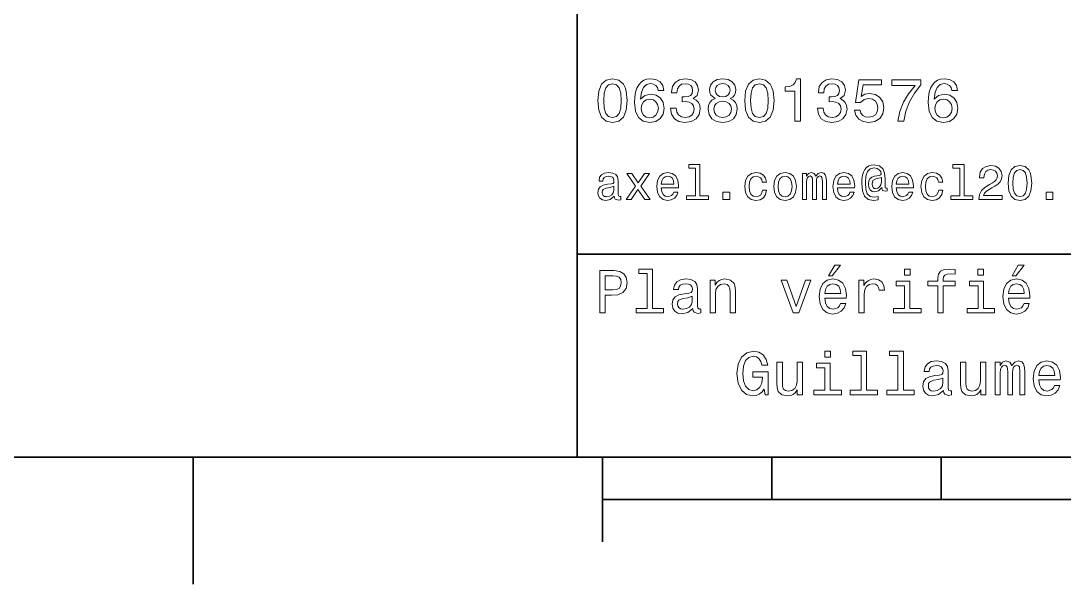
# Model space of a CAD drawing. Extents: x 0 to 297, y 0 to 210.
# Drawn here: x 64.1 to 125.8, y 2.5 to 35.8 of the extents above; entities that cross this region are included whole.
import ezdxf

# ---------------------------------------------------------------- set-up
doc = ezdxf.new("R2010")
doc.units = 0

msp = doc.modelspace()

# ---------------------------------------------------------------- linework, layer by layer
at = {"color": 7, "lineweight": 35}
for p, q in [((97, 10), (97, 70)), ((97, 22), (162, 22)), ((10, 10), (287, 10)), ((97, 10), (287, 10)), ((98.5, 7.5), (198.5, 7.5))]:
    msp.add_line(p, q, dxfattribs=at)
at = {"color": 7, "lineweight": 35, "ltscale": 0.1875}
msp.add_line((74.300003, 10), (74.300003, 2.5), dxfattribs=at)
at = {"color": 7, "lineweight": 35, "ltscale": 0.125}
msp.add_line((98.5, 10), (98.5, 5), dxfattribs=at)
at = {"color": 7, "lineweight": 35, "ltscale": 0.0625}
for p, q in [((108.5, 10), (108.5, 7.5)), ((118.5, 10), (118.5, 7.5))]:
    msp.add_line(p, q, dxfattribs=at)
at = {"color": 7, "lineweight": 13}
for points in [[(98.216141, 31.071325), (98.270172, 30.505762), (98.439484, 30.102304), (98.709656, 29.857347), (99.084297, 29.778097), (99.45533, 29.857347), (99.725502, 30.102304), (99.891212, 30.505762), (99.948845, 31.071325), (99.891212, 31.633286), (99.822769, 31.856628), (99.725502, 32.040344), (99.45533, 32.285301), (99.084297, 32.368156), (98.709656, 32.285301), (98.439484, 32.036743), (98.270172, 31.633286)], [(98.561958, 31.071325), (98.590775, 31.507204), (98.680832, 31.820604), (98.842941, 32.004322), (99.084297, 32.069164), (99.322044, 32.004322), (99.484146, 31.820604), (99.574211, 31.507204), (99.603027, 31.071325), (99.574211, 30.631844), (99.484146, 30.318443), (99.322044, 30.134726), (99.084297, 30.073486), (98.842941, 30.134726), (98.680832, 30.318443), (98.590775, 30.631844)], [(102.117432, 31.676512), (102.048988, 31.9683), (101.890488, 32.184437), (101.645531, 32.321323), (101.328529, 32.368156), (101.115997, 32.342937), (100.932274, 32.274494), (100.770172, 32.162823), (100.633286, 32.004322), (100.525215, 31.806194), (100.445969, 31.56484), (100.395531, 31.280258), (100.381126, 30.959654), (100.438759, 30.448126), (100.615273, 30.077089), (100.899857, 29.853746), (101.288902, 29.778097), (101.638329, 29.842939), (101.9049, 30.012247), (102.077812, 30.278818), (102.139046, 30.617435), (102.077812, 30.959654), (101.912102, 31.222622), (101.656342, 31.388329), (101.33934, 31.445965), (100.997116, 31.373919), (100.741356, 31.168587), (100.795387, 31.56484), (100.91066, 31.849422), (101.087173, 32.01873), (101.33213, 32.076366), (101.512245, 32.04755), (101.649132, 31.971901), (101.739197, 31.845821), (101.786026, 31.676512)], [(102.513687, 30.635447), (102.513687, 30.610229), (102.571327, 30.264408), (102.740631, 30.005043), (103.007202, 29.839336), (103.360229, 29.778097), (103.734871, 29.839336), (104.015854, 29.997837), (104.195969, 30.25), (104.260803, 30.574207), (104.231987, 30.786743), (104.15274, 30.959654), (104.023056, 31.092939), (103.850143, 31.190201), (104.084297, 31.384726), (104.167145, 31.694523), (104.113113, 31.975504), (103.958214, 32.188038), (103.706055, 32.321323), (103.360229, 32.368156), (103.036026, 32.310516), (102.78746, 32.152016), (102.625359, 31.899855), (102.571327, 31.56484), (102.571327, 31.539625), (102.89193, 31.539625), (102.920746, 31.770172), (103.014412, 31.935879), (103.165703, 32.036743), (103.378242, 32.072765), (103.565559, 32.043949), (103.702454, 31.9683), (103.785301, 31.845821), (103.817726, 31.680115), (103.785301, 31.503601), (103.698845, 31.384726), (103.547554, 31.312679), (103.342216, 31.291065), (103.201729, 31.294668), (103.201729, 31.010086), (103.378242, 31.01729), (103.605186, 30.984869), (103.774498, 30.898415), (103.875359, 30.757925), (103.911385, 30.574207), (103.871758, 30.365273), (103.767288, 30.210375), (103.601585, 30.113111), (103.381844, 30.08069), (103.1549, 30.116714), (102.989197, 30.224783), (102.884727, 30.397694), (102.8451, 30.635447)], [(105.143372, 31.197405), (104.959656, 31.09654), (104.833572, 30.956051), (104.754326, 30.779539), (104.729111, 30.567001), (104.786743, 30.246397), (104.952454, 29.997837), (105.222626, 29.839336), (105.590057, 29.778097), (105.953888, 29.839336), (106.22406, 29.997837), (106.389771, 30.246397), (106.451012, 30.567001), (106.422188, 30.779539), (106.346542, 30.956051), (106.216858, 31.09654), (106.036743, 31.197405), (106.180832, 31.283861), (106.2817, 31.402737), (106.342941, 31.546829), (106.364555, 31.723343), (106.306915, 31.979107), (106.155617, 32.184437), (105.91066, 32.317722), (105.590057, 32.368156), (105.265854, 32.317722), (105.020897, 32.184437), (104.865997, 31.979107), (104.811958, 31.723343), (104.829971, 31.546829), (104.891212, 31.402737)], [(105.154182, 31.694523), (105.182999, 31.853025), (105.269455, 31.975504), (105.406342, 32.051151), (105.590057, 32.079971), (105.770172, 32.051151), (105.907059, 31.975504), (105.993515, 31.853025), (106.02594, 31.694523), (105.993515, 31.532419), (105.907059, 31.40634), (105.770172, 31.323486), (105.590057, 31.298271), (105.406342, 31.327089), (105.269455, 31.40634), (105.182999, 31.532419)], [(106.890488, 31.071325), (106.944527, 30.505762), (107.113831, 30.102304), (107.384003, 29.857347), (107.758644, 29.778097), (108.129684, 29.857347), (108.399857, 30.102304), (108.565559, 30.505762), (108.623199, 31.071325), (108.565559, 31.633286), (108.497116, 31.856628), (108.399857, 32.040344), (108.129684, 32.285301), (107.758644, 32.368156), (107.384003, 32.285301), (107.113831, 32.036743), (106.944527, 31.633286)], [(107.236313, 31.071325), (107.265129, 31.507204), (107.355186, 31.820604), (107.517288, 32.004322), (107.758644, 32.069164), (107.996399, 32.004322), (108.158501, 31.820604), (108.248558, 31.507204), (108.277374, 31.071325), (108.248558, 30.631844), (108.158501, 30.318443), (107.996399, 30.134726), (107.758644, 30.073486), (107.517288, 30.134726), (107.355186, 30.318443), (107.265129, 30.631844)], [(109.862389, 29.850143), (110.190201, 29.850143), (110.190201, 32.368156), (109.945244, 32.368156), (109.880402, 32.148415), (109.750717, 32.000721), (109.552597, 31.914265), (109.278816, 31.885447), (109.278816, 31.629683), (109.862389, 31.629683)], [(111.188042, 30.635447), (111.188042, 30.610229), (111.245674, 30.264408), (111.414986, 30.005043), (111.681557, 29.839336), (112.034584, 29.778097), (112.409225, 29.839336), (112.690201, 29.997837), (112.870316, 30.25), (112.935158, 30.574207), (112.906342, 30.786743), (112.827087, 30.959654), (112.697403, 31.092939), (112.524498, 31.190201), (112.758644, 31.384726), (112.841499, 31.694523), (112.78746, 31.975504), (112.632568, 32.188038), (112.380402, 32.321323), (112.034584, 32.368156), (111.710373, 32.310516), (111.461815, 32.152016), (111.299713, 31.899855), (111.245674, 31.56484), (111.245674, 31.539625), (111.566284, 31.539625), (111.5951, 31.770172), (111.688759, 31.935879), (111.840057, 32.036743), (112.052597, 32.072765), (112.239914, 32.043949), (112.376801, 31.9683), (112.459656, 31.845821), (112.492073, 31.680115), (112.459656, 31.503601), (112.373199, 31.384726), (112.221901, 31.312679), (112.016571, 31.291065), (111.876083, 31.294668), (111.876083, 31.010086), (112.052597, 31.01729), (112.279541, 30.984869), (112.448845, 30.898415), (112.549713, 30.757925), (112.585732, 30.574207), (112.546112, 30.365273), (112.441643, 30.210375), (112.27594, 30.113111), (112.056198, 30.08069), (111.829254, 30.116714), (111.663544, 30.224783), (111.559074, 30.397694), (111.519455, 30.635447)], [(113.371033, 30.502161), (113.450287, 30.206772), (113.626801, 29.976225), (113.886169, 29.832132), (114.217575, 29.778097), (114.581413, 29.842939), (114.865997, 30.019451), (115.046112, 30.300432), (115.114555, 30.660662), (115.053314, 30.995676), (114.880402, 31.258644), (114.610229, 31.427954), (114.260803, 31.489193), (113.990631, 31.445965), (113.7817, 31.327089), (113.882568, 32.000721), (114.977661, 32.000721), (114.977661, 32.296108), (113.641212, 32.296108), (113.443085, 30.970461), (113.73127, 30.970461), (113.940201, 31.139769), (114.206772, 31.201008), (114.437317, 31.161383), (114.613831, 31.046108), (114.725502, 30.869596), (114.765129, 30.642651), (114.725502, 30.415705), (114.610229, 30.239193), (114.433716, 30.127522), (114.206772, 30.087896), (114.015854, 30.113111), (113.868156, 30.195965), (113.760086, 30.325647), (113.706055, 30.502161)], [(115.932281, 29.850143), (116.296112, 29.850143), (116.414986, 30.444523), (116.623917, 30.999279), (116.919312, 31.514408), (117.304756, 31.997118), (117.304756, 32.296108), (115.590057, 32.296108), (115.590057, 31.9683), (116.958939, 31.9683), (116.562683, 31.481987), (116.263687, 30.974062), (116.054756, 30.433718)], [(119.466141, 31.676512), (119.397697, 31.9683), (119.239197, 32.184437), (118.99424, 32.321323), (118.677231, 32.368156), (118.464699, 32.342937), (118.280983, 32.274494), (118.118881, 32.162823), (117.981987, 32.004322), (117.873917, 31.806194), (117.79467, 31.56484), (117.74424, 31.280258), (117.729828, 30.959654), (117.78746, 30.448126), (117.963974, 30.077089), (118.248558, 29.853746), (118.637611, 29.778097), (118.98703, 29.842939), (119.253601, 30.012247), (119.426514, 30.278818), (119.487755, 30.617435), (119.426514, 30.959654), (119.260803, 31.222622), (119.005043, 31.388329), (118.688042, 31.445965), (118.345825, 31.373919), (118.090057, 31.168587), (118.144089, 31.56484), (118.259369, 31.849422), (118.435883, 32.01873), (118.680832, 32.076366), (118.860954, 32.04755), (118.997841, 31.971901), (119.087898, 31.845821), (119.134727, 31.676512)], [(101.789627, 30.613832), (101.75, 30.386887), (101.649132, 30.213976), (101.48703, 30.098703), (101.285301, 30.062679), (101.072769, 30.098703), (100.91066, 30.210375), (100.806198, 30.383286), (100.773773, 30.610229), (100.809799, 30.833572), (100.91066, 31.002882), (101.07637, 31.11095), (101.299713, 31.150576), (101.49424, 31.11095), (101.649132, 31.006483), (101.75, 30.837175)], [(105.074928, 30.574207), (105.107346, 30.765129), (105.211815, 30.909222), (105.373917, 31.002882), (105.590057, 31.035301), (105.802597, 31.002882), (105.964699, 30.909222), (106.069168, 30.765129), (106.105186, 30.574207), (106.069168, 30.368876), (105.964699, 30.213976), (105.802597, 30.113111), (105.590057, 30.08069), (105.373917, 30.113111), (105.211815, 30.213976), (105.107346, 30.368876)], [(119.138329, 30.613832), (119.098701, 30.386887), (118.997841, 30.213976), (118.835739, 30.098703), (118.634003, 30.062679), (118.421471, 30.098703), (118.259369, 30.210375), (118.1549, 30.383286), (118.122482, 30.610229), (118.158501, 30.833572), (118.259369, 31.002882), (118.425072, 31.11095), (118.648415, 31.150576), (118.842941, 31.11095), (118.997841, 31.006483), (119.098701, 30.837175)], [(103.979828, 27.080692), (103.979828, 25.438042), (103.458214, 25.438042), (103.458214, 25.224785), (104.752159, 25.224785), (104.752159, 25.438042), (104.233429, 25.438042), (104.233429, 27.293949), (103.58213, 27.293949), (103.58213, 27.080692)], [(115.299713, 25.734871), (115.299713, 25.902018), (115.253601, 25.893373), (115.198845, 25.913546), (115.181557, 25.974064), (115.181557, 26.446688), (115.158501, 26.780981), (115.066284, 27.02882), (114.850143, 27.213257), (114.547546, 27.279539), (114.371758, 27.262249), (114.221901, 27.210375), (114.092216, 27.12392), (113.988472, 27.002882), (113.907776, 26.850145), (113.850143, 26.662825), (113.815559, 26.438042), (113.804031, 26.184439), (113.844376, 25.737753), (113.97406, 25.42075), (114.190201, 25.230549), (114.498558, 25.170031), (114.780975, 25.216139), (114.780975, 25.406342), (114.533142, 25.360231), (114.293945, 25.409224), (114.135445, 25.567724), (114.048988, 25.835735), (114.023056, 26.224785), (114.051872, 26.605188), (114.149857, 26.876081), (114.308357, 27.040346), (114.538902, 27.095102), (114.714699, 27.063402), (114.844376, 26.988474), (114.925072, 26.876081), (114.953888, 26.746399), (114.922188, 26.682999), (114.835732, 26.654179), (114.553314, 26.610952), (114.39769, 26.547552), (114.285301, 26.449568), (114.219017, 26.314121), (114.198845, 26.135448), (114.224785, 25.942364), (114.296829, 25.798271), (114.414986, 25.708935), (114.570602, 25.680117), (114.798271, 25.740635), (114.991356, 25.930836), (114.991356, 25.913546), (115.03746, 25.760807), (115.195969, 25.714699)], [(119.593658, 27.080692), (119.593658, 25.438042), (119.072044, 25.438042), (119.072044, 25.224785), (120.365997, 25.224785), (120.365997, 25.438042), (119.84726, 25.438042), (119.84726, 27.293949), (119.195969, 27.293949), (119.195969, 27.080692)], [(120.717575, 25.224785), (122.092216, 25.224785), (122.092216, 25.472624), (121.005768, 25.472624), (121.066284, 25.60807), (121.170029, 25.720463), (121.489914, 25.925074), (121.659943, 26.011528), (121.850143, 26.135448), (121.985588, 26.279539), (122.0634, 26.449568), (122.092216, 26.642653), (122.043228, 26.884727), (121.907784, 27.074928), (121.700287, 27.195967), (121.432274, 27.239193), (121.155624, 27.190203), (120.945244, 27.054756), (120.809799, 26.838617), (120.763687, 26.553314), (120.763687, 26.51297), (121.02594, 26.51297), (121.02594, 26.536024), (121.051872, 26.731989), (121.129684, 26.876081), (121.253601, 26.9683), (121.41787, 27), (121.585014, 26.971182), (121.708931, 26.899136), (121.789627, 26.786745), (121.818443, 26.645535), (121.798271, 26.51297), (121.743515, 26.400578), (121.651299, 26.302595), (121.524498, 26.216139), (121.354469, 26.12392), (121.072044, 25.945246), (120.873199, 25.755045), (120.755043, 25.524496), (120.717575, 25.233431)], [(122.461098, 26.201731), (122.504326, 25.749281), (122.639771, 25.426514), (122.855911, 25.230549), (123.155624, 25.167149), (123.452454, 25.230549), (123.668587, 25.426514), (123.801155, 25.749281), (123.84726, 26.201731), (123.801155, 26.651299), (123.746399, 26.829971), (123.668587, 26.976946), (123.452454, 27.172913), (123.155624, 27.239193), (122.855911, 27.172913), (122.639771, 26.974064), (122.504326, 26.651299)], [(99.190201, 25.426514), (99.190201, 25.417868), (99.204613, 25.319885), (99.247841, 25.250721), (99.429398, 25.195967), (99.570602, 25.219021), (99.570602, 25.414986), (99.510086, 25.406342), (99.429398, 25.443806), (99.414986, 25.559078), (99.414986, 26.360231), (99.380402, 26.564842), (99.279541, 26.708935), (99.103745, 26.795389), (98.855911, 26.827091), (98.613831, 26.792507), (98.435158, 26.694525), (98.322769, 26.541788), (98.285301, 26.340059), (98.285301, 26.322767), (98.51297, 26.322767), (98.533142, 26.443806), (98.596542, 26.53026), (98.700287, 26.582134), (98.84726, 26.602306), (98.988472, 26.587896), (99.08934, 26.54467), (99.149857, 26.469742), (99.170029, 26.365995), (99.158501, 26.244957), (99.112389, 26.184439), (98.997116, 26.155621), (98.780983, 26.132566), (98.533142, 26.080692), (98.357346, 25.988474), (98.253601, 25.844381), (98.221901, 25.631124), (98.250717, 25.440924), (98.340057, 25.299713), (98.484146, 25.210375), (98.682999, 25.178675), (98.951012, 25.239195)], [(100.190201, 25.224785), (100.587898, 25.827091), (100.997116, 25.224785), (101.302597, 25.224785), (100.749283, 26.023056), (101.270897, 26.772335), (100.976944, 26.772335), (100.599426, 26.210375), (100.221901, 26.772335), (99.922188, 26.772335), (100.435158, 26.020174), (99.893372, 25.224785)], [(101.96254, 25.925074), (102.976944, 25.925074), (102.979828, 26.043228), (102.933716, 26.374641), (102.806915, 26.622478), (102.605186, 26.772335), (102.337173, 26.827091), (102.074928, 26.769453), (101.873199, 26.60807), (101.743515, 26.345821), (101.697403, 26), (101.740631, 25.645535), (101.870316, 25.386168), (102.069168, 25.224785), (102.328529, 25.170031), (102.553314, 25.207495), (102.737755, 25.305477), (102.873199, 25.461096), (102.951012, 25.668589), (102.700287, 25.668589), (102.648415, 25.553314), (102.573486, 25.46686), (102.360229, 25.397696), (102.195969, 25.429396), (102.072044, 25.53026), (101.991356, 25.694525), (101.96254, 25.916428)], [(101.96254, 26.138329), (101.99424, 26.337177), (102.072044, 26.48415), (102.190201, 26.573488), (102.345825, 26.605188), (102.498558, 26.573488), (102.616714, 26.48415), (102.688759, 26.337177), (102.714699, 26.138329)], [(107.930832, 26.259367), (108.181557, 26.259367), (108.129684, 26.489914), (108.005768, 26.671471), (107.812683, 26.783863), (107.561958, 26.827091), (107.285301, 26.769453), (107.074928, 26.60807), (106.94236, 26.345821), (106.896255, 25.994238), (106.939484, 25.645535), (107.069168, 25.386168), (107.273773, 25.224785), (107.553314, 25.170031), (107.801155, 25.213257), (107.994232, 25.334295), (108.126801, 25.524496), (108.184441, 25.778099), (107.94236, 25.778099), (107.899139, 25.616716), (107.818443, 25.495678), (107.703171, 25.42075), (107.561958, 25.397696), (107.386169, 25.43516), (107.259369, 25.550434), (107.181557, 25.737753), (107.155617, 26.002882), (107.181557, 26.262249), (107.262245, 26.449568), (107.39193, 26.564842), (107.561958, 26.605188), (107.711815, 26.579252), (107.824203, 26.51297), (107.899139, 26.40346)], [(108.605186, 25.99712), (108.651299, 25.645535), (108.783859, 25.386168), (108.994232, 25.224785), (109.276657, 25.170031), (109.556198, 25.224785), (109.766571, 25.383286), (109.899139, 25.642653), (109.948128, 25.99712), (109.899139, 26.348703), (109.766571, 26.610952), (109.556198, 26.769453), (109.276657, 26.827091), (108.994232, 26.769453), (108.783859, 26.60807), (108.651299, 26.348703)], [(108.864555, 26), (108.890488, 26.259367), (108.971184, 26.446688), (109.100861, 26.56196), (109.276657, 26.602306), (109.44957, 26.56196), (109.579254, 26.449568), (109.659943, 26.259367), (109.688759, 26), (109.659943, 25.737753), (109.579254, 25.547552), (109.44957, 25.432278), (109.276657, 25.394814), (109.100861, 25.432278), (108.971184, 25.547552), (108.890488, 25.737753)], [(110.314117, 25.224785), (110.547546, 25.224785), (110.547546, 26.259367), (110.561958, 26.414986), (110.605186, 26.527378), (110.671471, 26.59366), (110.757927, 26.619598), (110.827087, 26.596542), (110.873199, 26.538906), (110.896255, 26.440924), (110.9049, 26.311241), (110.9049, 25.224785), (111.123917, 25.224785), (111.123917, 26.259367), (111.138329, 26.412106), (111.181557, 26.524496), (111.250717, 26.59366), (111.337173, 26.619598), (111.406342, 26.596542), (111.452446, 26.538906), (111.48127, 26.311241), (111.48127, 25.224785), (111.714699, 25.224785), (111.714699, 26.293949), (111.700287, 26.515852), (111.654175, 26.685881), (111.561958, 26.789627), (111.412102, 26.827091), (111.236313, 26.769453), (111.100861, 26.602306), (110.994232, 26.766571), (110.815559, 26.827091), (110.651299, 26.769453), (110.538902, 26.60807), (110.538902, 26.772335), (110.314117, 26.772335)], [(112.371758, 25.925074), (113.386169, 25.925074), (113.389046, 26.043228), (113.342941, 26.374641), (113.216141, 26.622478), (113.014404, 26.772335), (112.746399, 26.827091), (112.484146, 26.769453), (112.282417, 26.60807), (112.15274, 26.345821), (112.106628, 26), (112.149857, 25.645535), (112.279541, 25.386168), (112.478386, 25.224785), (112.737747, 25.170031), (112.962532, 25.207495), (113.146973, 25.305477), (113.282417, 25.461096), (113.360229, 25.668589), (113.109512, 25.668589), (113.057632, 25.553314), (112.982712, 25.46686), (112.769455, 25.397696), (112.605186, 25.429396), (112.48127, 25.53026), (112.400574, 25.694525), (112.371758, 25.916428)], [(112.371758, 26.138329), (112.403458, 26.337177), (112.48127, 26.48415), (112.599426, 26.573488), (112.755043, 26.605188), (112.907776, 26.573488), (113.025932, 26.48415), (113.097984, 26.337177), (113.123917, 26.138329)], [(114.965416, 26.279539), (114.9366, 26.100866), (114.864548, 25.974064), (114.755043, 25.896255), (114.625359, 25.873199), (114.536026, 25.887609), (114.472626, 25.939482), (114.432274, 26.025938), (114.420746, 26.146975), (114.469742, 26.345821), (114.636887, 26.449568), (114.965416, 26.53026)], [(115.841499, 25.925074), (116.855904, 25.925074), (116.858788, 26.043228), (116.812683, 26.374641), (116.685875, 26.622478), (116.484146, 26.772335), (116.216141, 26.827091), (115.953888, 26.769453), (115.752159, 26.60807), (115.622475, 26.345821), (115.57637, 26), (115.619598, 25.645535), (115.749275, 25.386168), (115.948128, 25.224785), (116.207489, 25.170031), (116.432274, 25.207495), (116.616714, 25.305477), (116.752159, 25.461096), (116.829971, 25.668589), (116.579247, 25.668589), (116.527374, 25.553314), (116.452446, 25.46686), (116.239189, 25.397696), (116.074928, 25.429396), (115.951004, 25.53026), (115.870316, 25.694525), (115.841499, 25.916428)], [(115.841499, 26.138329), (115.873199, 26.337177), (115.951004, 26.48415), (116.06916, 26.573488), (116.224785, 26.605188), (116.377518, 26.573488), (116.495674, 26.48415), (116.567719, 26.337177), (116.593658, 26.138329)], [(118.340057, 26.259367), (118.590775, 26.259367), (118.538902, 26.489914), (118.414986, 26.671471), (118.221901, 26.783863), (117.971176, 26.827091), (117.694519, 26.769453), (117.484146, 26.60807), (117.351585, 26.345821), (117.305473, 25.994238), (117.348701, 25.645535), (117.478386, 25.386168), (117.682999, 25.224785), (117.962532, 25.170031), (118.210373, 25.213257), (118.403458, 25.334295), (118.536026, 25.524496), (118.593658, 25.778099), (118.351585, 25.778099), (118.308357, 25.616716), (118.227661, 25.495678), (118.112389, 25.42075), (117.971176, 25.397696), (117.795387, 25.43516), (117.668587, 25.550434), (117.590775, 25.737753), (117.564842, 26.002882), (117.590775, 26.262249), (117.671471, 26.449568), (117.801147, 26.564842), (117.971176, 26.605188), (118.121033, 26.579252), (118.233429, 26.51297), (118.308357, 26.40346)], [(122.737755, 26.201731), (122.760803, 26.550434), (122.832855, 26.801153), (122.96254, 26.948128), (123.155624, 27), (123.345825, 26.948128), (123.47551, 26.801153), (123.547546, 26.550434), (123.570602, 26.201731), (123.547546, 25.850145), (123.47551, 25.599424), (123.345825, 25.45245), (123.155624, 25.40346), (122.96254, 25.45245), (122.832855, 25.599424), (122.760803, 25.850145)], [(99.161385, 25.766571), (99.126801, 25.616716), (99.034584, 25.501442), (98.896255, 25.426514), (98.726227, 25.400578), (98.616714, 25.414986), (98.538902, 25.461096), (98.489914, 25.541788), (98.475502, 25.654181), (98.48703, 25.755045), (98.533142, 25.827091), (98.717583, 25.907782), (98.951012, 25.942364), (99.161385, 26.011528)], [(105.60807, 25.224785), (106.005768, 25.224785), (106.005768, 25.654181), (105.60807, 25.654181)], [(124.691643, 25.224785), (125.08934, 25.224785), (125.08934, 25.654181), (124.691643, 25.654181)], [(98.324211, 18.530979), (98.655617, 18.530979), (98.655617, 19.586454), (99.023056, 19.586454), (99.394089, 19.604465), (99.689484, 19.730547), (99.880402, 19.975504), (99.945244, 20.310518), (99.894814, 20.620316), (99.750717, 20.847261), (99.51297, 20.98415), (99.188759, 21.030979), (98.324211, 21.030979)], [(101.137611, 20.850864), (101.137611, 18.79755), (100.485588, 18.79755), (100.485588, 18.530979), (102.103027, 18.530979), (102.103027, 18.79755), (101.454613, 18.79755), (101.454613, 21.117435), (100.640488, 21.117435), (100.640488, 20.850864)], [(111.84726, 20.728386), (112.059799, 20.728386), (112.560516, 21.340778), (112.207489, 21.340778)], [(116.667145, 21.117435), (116.33213, 21.117435), (116.33213, 20.757204), (116.667145, 20.757204)], [(118.295387, 20.130404), (118.295387, 18.530979), (118.612396, 18.530979), (118.612396, 20.130404), (119.332855, 20.130404), (119.332855, 20.400576), (118.612396, 20.400576), (118.612396, 20.519451), (118.637611, 20.663544), (118.720459, 20.760807), (118.860954, 20.818443), (119.062683, 20.840057), (119.332855, 20.825647), (119.332855, 21.099422), (118.990631, 21.117435), (118.680832, 21.085014), (118.464699, 20.987751), (118.335014, 20.818443), (118.295387, 20.577089), (118.295387, 20.400576), (117.715424, 20.400576), (117.715424, 20.130404)], [(121.004326, 21.117435), (120.669312, 21.117435), (120.669312, 20.757204), (121.004326, 20.757204)], [(122.690201, 20.728386), (122.90274, 20.728386), (123.403458, 21.340778), (123.05043, 21.340778)], [(99.098701, 20.724783), (99.314842, 20.703169), (99.473343, 20.634726), (99.567001, 20.508644), (99.599426, 20.310518), (99.5634, 20.101583), (99.466141, 19.975504), (99.30043, 19.910662), (99.073486, 19.892651), (98.655617, 19.892651), (98.655617, 20.724783)], [(103.824928, 18.78314), (103.824928, 18.772333), (103.842941, 18.649855), (103.896973, 18.5634), (104.123917, 18.494957), (104.30043, 18.523775), (104.30043, 18.768732), (104.224785, 18.757925), (104.123917, 18.804754), (104.105911, 18.948847), (104.105911, 19.950287), (104.062683, 20.206051), (103.9366, 20.386166), (103.716858, 20.494236), (103.407059, 20.533861), (103.104469, 20.490633), (102.881126, 20.368155), (102.740631, 20.177233), (102.693802, 19.925072), (102.693802, 19.903458), (102.978386, 19.903458), (103.003601, 20.054754), (103.082855, 20.162823), (103.21254, 20.227665), (103.396255, 20.252882), (103.572769, 20.234869), (103.698845, 20.180836), (103.774498, 20.087175), (103.799713, 19.957493), (103.785301, 19.806194), (103.727669, 19.730547), (103.583572, 19.694523), (103.3134, 19.665705), (103.003601, 19.600864), (102.783859, 19.48559), (102.654175, 19.305475), (102.614555, 19.038904), (102.650574, 18.801151), (102.762245, 18.62464), (102.94236, 18.512968), (103.190926, 18.473343), (103.52594, 18.54899)], [(104.844383, 18.530979), (105.161385, 18.530979), (105.161385, 19.647694), (105.193802, 19.903458), (105.298271, 20.090778), (105.460373, 20.206051), (105.676514, 20.249279), (105.849426, 20.213255), (105.957497, 20.115993), (106.011528, 19.95389), (106.029541, 19.737751), (106.029541, 18.530979), (106.346542, 18.530979), (106.346542, 19.802593), (106.33213, 20.058357), (106.267288, 20.270893), (106.054756, 20.465418), (105.723343, 20.533861), (105.539627, 20.508644), (105.384727, 20.440201), (105.251442, 20.324926), (105.146973, 20.170029), (105.146973, 20.465418), (104.844383, 20.465418)], [(109.761528, 18.530979), (110.096542, 18.530979), (110.802597, 20.465418), (110.474785, 20.465418), (109.930832, 18.905619), (109.376083, 20.465418), (109.04467, 20.465418)], [(111.627518, 19.40634), (112.895531, 19.40634), (112.899132, 19.554033), (112.841499, 19.9683), (112.682999, 20.278097), (112.430832, 20.465418), (112.095825, 20.533861), (111.768013, 20.461815), (111.515854, 20.260086), (111.353745, 19.932276), (111.296112, 19.5), (111.350143, 19.056915), (111.512245, 18.732708), (111.760803, 18.530979), (112.085014, 18.462536), (112.365997, 18.509365), (112.596542, 18.631844), (112.765854, 18.826368), (112.863113, 19.085733), (112.549713, 19.085733), (112.484871, 18.941643), (112.391212, 18.833572), (112.124641, 18.747118), (111.919312, 18.786743), (111.764412, 18.912823), (111.663544, 19.118155), (111.627518, 19.395533)], [(113.637604, 18.530979), (113.954613, 18.530979), (113.954613, 19.636887), (113.98703, 19.903458), (114.08429, 20.094379), (114.242798, 20.209654), (114.45533, 20.249279), (114.613831, 20.224062), (114.732712, 20.152016), (114.804756, 20.029537), (114.829971, 19.863832), (115.150574, 19.863832), (115.107346, 20.155619), (114.988472, 20.364553), (114.790344, 20.490633), (114.520172, 20.533861), (114.336456, 20.505043), (114.177956, 20.432997), (114.03746, 20.310518), (113.925789, 20.144812), (113.925789, 20.465418), (113.637604, 20.465418)], [(116.656342, 18.79755), (116.656342, 20.400576), (115.842216, 20.400576), (115.842216, 20.130404), (116.33934, 20.130404), (116.33934, 18.79755), (115.690918, 18.79755), (115.690918, 18.530979), (117.311958, 18.530979), (117.311958, 18.79755)], [(120.993515, 18.79755), (120.993515, 20.400576), (120.179398, 20.400576), (120.179398, 20.130404), (120.676514, 20.130404), (120.676514, 18.79755), (120.028099, 18.79755), (120.028099, 18.530979), (121.649139, 18.530979), (121.649139, 18.79755)], [(122.470459, 19.40634), (123.73848, 19.40634), (123.742081, 19.554033), (123.684441, 19.9683), (123.52594, 20.278097), (123.273773, 20.465418), (122.938766, 20.533861), (122.610954, 20.461815), (122.358795, 20.260086), (122.196686, 19.932276), (122.139053, 19.5), (122.193085, 19.056915), (122.355194, 18.732708), (122.603745, 18.530979), (122.927956, 18.462536), (123.208939, 18.509365), (123.439484, 18.631844), (123.608795, 18.826368), (123.706055, 19.085733), (123.392654, 19.085733), (123.327812, 18.941643), (123.234154, 18.833572), (122.967583, 18.747118), (122.762253, 18.786743), (122.607353, 18.912823), (122.506485, 19.118155), (122.470459, 19.395533)], [(111.627518, 19.672911), (111.667145, 19.921469), (111.764412, 20.105186), (111.912102, 20.216858), (112.106628, 20.256483), (112.297546, 20.216858), (112.445244, 20.105186), (112.535301, 19.921469), (112.567726, 19.672911)], [(122.470459, 19.672911), (122.510086, 19.921469), (122.607353, 20.105186), (122.755043, 20.216858), (122.94957, 20.256483), (123.140488, 20.216858), (123.288185, 20.105186), (123.378242, 19.921469), (123.410667, 19.672911)], [(103.788902, 19.208212), (103.745674, 19.020893), (103.630402, 18.876801), (103.457489, 18.78314), (103.244957, 18.750719), (103.10807, 18.768732), (103.010803, 18.826368), (102.94957, 18.927233), (102.931557, 19.067722), (102.945969, 19.193804), (103.003601, 19.283861), (103.234146, 19.384726), (103.52594, 19.427954), (103.788902, 19.514408)], [(108.046104, 14.025577), (108.107346, 13.690562), (108.28746, 13.690562), (108.28746, 15.041427), (107.376076, 15.041427), (107.376076, 14.73523), (107.938034, 14.73523), (107.938034, 14.713617), (107.894806, 14.382205), (107.779533, 14.137248), (107.60302, 13.982349), (107.383278, 13.931917), (107.138321, 13.996758), (106.947403, 14.191282), (106.824921, 14.511888), (106.781693, 14.951369), (106.82132, 15.387248), (106.943802, 15.707853), (107.138321, 15.902378), (107.401291, 15.970821), (107.581406, 15.934798), (107.729103, 15.833934), (107.837173, 15.664625), (107.898407, 15.43768), (108.255035, 15.43768), (108.161377, 15.783502), (107.984863, 16.042868), (107.736305, 16.201368), (107.422905, 16.259007), (107.012245, 16.168949), (106.702446, 15.90598), (106.504318, 15.491714), (106.435875, 14.940562), (106.504318, 14.385807), (106.702446, 13.971542), (106.994232, 13.708573), (107.361664, 13.622118), (107.567001, 13.650937), (107.750717, 13.722983), (107.909218, 13.849064)], [(111.958206, 16.277018), (111.623192, 16.277018), (111.623192, 15.916787), (111.958206, 15.916787)], [(113.777374, 16.010447), (113.777374, 13.957133), (113.125359, 13.957133), (113.125359, 13.690562), (114.74279, 13.690562), (114.74279, 13.957133), (114.094376, 13.957133), (114.094376, 16.277018), (113.280258, 16.277018), (113.280258, 16.010447)], [(115.945961, 16.010447), (115.945961, 13.957133), (115.293945, 13.957133), (115.293945, 13.690562), (116.911377, 13.690562), (116.911377, 13.957133), (116.262962, 13.957133), (116.262962, 16.277018), (115.448845, 16.277018), (115.448845, 16.010447)], [(110.301147, 15.625), (109.984146, 15.625), (109.984146, 14.508286), (109.94812, 14.248919), (109.843658, 14.0616), (109.681549, 13.946326), (109.469017, 13.910303), (109.299706, 13.939121), (109.191635, 14.025577), (109.130402, 14.173271), (109.11599, 14.382205), (109.11599, 15.625), (108.798988, 15.625), (108.798988, 14.353387), (108.809792, 14.097623), (108.878235, 13.885087), (109.087173, 13.690562), (109.422188, 13.622118), (109.602303, 13.647335), (109.757202, 13.712176), (109.890488, 13.823848), (109.998558, 13.985951), (109.998558, 13.690562), (110.301147, 13.690562)], [(111.947403, 13.957133), (111.947403, 15.560159), (111.133278, 15.560159), (111.133278, 15.289986), (111.630402, 15.289986), (111.630402, 13.957133), (110.981987, 13.957133), (110.981987, 13.690562), (112.60302, 13.690562), (112.60302, 13.957133)], [(118.633278, 13.942723), (118.633278, 13.931917), (118.651291, 13.809439), (118.70533, 13.722983), (118.932274, 13.654539), (119.108788, 13.683357), (119.108788, 13.928314), (119.033134, 13.917507), (118.932274, 13.964337), (118.914261, 14.10843), (118.914261, 15.109871), (118.871033, 15.365634), (118.744949, 15.54575), (118.525208, 15.653819), (118.215416, 15.693444), (117.912819, 15.650216), (117.689476, 15.527738), (117.548988, 15.336816), (117.502159, 15.084655), (117.502159, 15.063041), (117.786743, 15.063041), (117.811958, 15.214337), (117.891205, 15.322407), (118.020889, 15.387248), (118.204605, 15.412464), (118.381119, 15.394453), (118.507202, 15.340418), (118.582848, 15.246758), (118.608063, 15.117075), (118.593658, 14.965778), (118.536018, 14.89013), (118.39193, 14.854107), (118.12175, 14.825289), (117.811958, 14.760447), (117.592216, 14.645173), (117.462532, 14.465058), (117.422905, 14.198487), (117.458931, 13.960735), (117.570602, 13.784223), (117.750717, 13.672551), (117.999275, 13.632925), (118.33429, 13.708573)], [(121.144089, 15.625), (120.827087, 15.625), (120.827087, 14.508286), (120.791061, 14.248919), (120.686592, 14.0616), (120.52449, 13.946326), (120.311958, 13.910303), (120.142647, 13.939121), (120.034576, 14.025577), (119.973335, 14.173271), (119.958931, 14.382205), (119.958931, 15.625), (119.641922, 15.625), (119.641922, 14.353387), (119.652733, 14.097623), (119.721176, 13.885087), (119.930115, 13.690562), (120.265121, 13.622118), (120.445236, 13.647335), (120.600143, 13.712176), (120.733429, 13.823848), (120.841492, 13.985951), (120.841492, 13.690562), (121.144089, 13.690562)], [(121.695236, 13.690562), (121.98703, 13.690562), (121.98703, 14.983789), (122.005035, 15.178314), (122.059074, 15.318804), (122.141922, 15.401657), (122.249992, 15.434078), (122.336449, 15.40526), (122.394089, 15.333214), (122.422905, 15.210735), (122.433716, 15.048632), (122.433716, 13.690562), (122.707489, 13.690562), (122.707489, 14.983789), (122.725502, 15.174712), (122.779533, 15.315202), (122.86599, 15.401657), (122.97406, 15.434078), (123.060516, 15.40526), (123.118149, 15.333214), (123.154175, 15.048632), (123.154175, 13.690562), (123.445961, 13.690562), (123.445961, 15.027018), (123.427948, 15.304395), (123.370316, 15.516932), (123.255035, 15.646614), (123.067719, 15.693444), (122.847977, 15.621398), (122.678665, 15.412464), (122.54538, 15.617796), (122.322037, 15.693444), (122.116707, 15.621398), (121.976219, 15.419669), (121.976219, 15.625), (121.695236, 15.625)], [(124.267288, 14.565923), (125.535301, 14.565923), (125.538902, 14.713617), (125.481262, 15.127882), (125.322762, 15.43768), (125.070602, 15.625), (124.735588, 15.693444), (124.407776, 15.621398), (124.155617, 15.419669), (123.993515, 15.091859), (123.935875, 14.659582), (123.989914, 14.216499), (124.152016, 13.892291), (124.400574, 13.690562), (124.724777, 13.622118), (125.00576, 13.668948), (125.236305, 13.791427), (125.405617, 13.985951), (125.502876, 14.245317), (125.189476, 14.245317), (125.124634, 14.101225), (125.030975, 13.993155), (124.764404, 13.9067), (124.559074, 13.946326), (124.404175, 14.072407), (124.303314, 14.277738), (124.267288, 14.555116)], [(124.267288, 14.832493), (124.306915, 15.081052), (124.404175, 15.26477), (124.551865, 15.376441), (124.746391, 15.416066), (124.937317, 15.376441), (125.085007, 15.26477), (125.175064, 15.081052), (125.207489, 14.832493)], [(118.59726, 14.367796), (118.554031, 14.180476), (118.438759, 14.036384), (118.265846, 13.942723), (118.053307, 13.910303), (117.91642, 13.928314), (117.81916, 13.985951), (117.757919, 14.086816), (117.739906, 14.227305), (117.754318, 14.353387), (117.811958, 14.443444), (118.042503, 14.544309), (118.33429, 14.587536), (118.59726, 14.673991)]]:
    msp.add_lwpolyline(points, close=True, dxfattribs=at)

doc.saveas('drawing.dxf')
